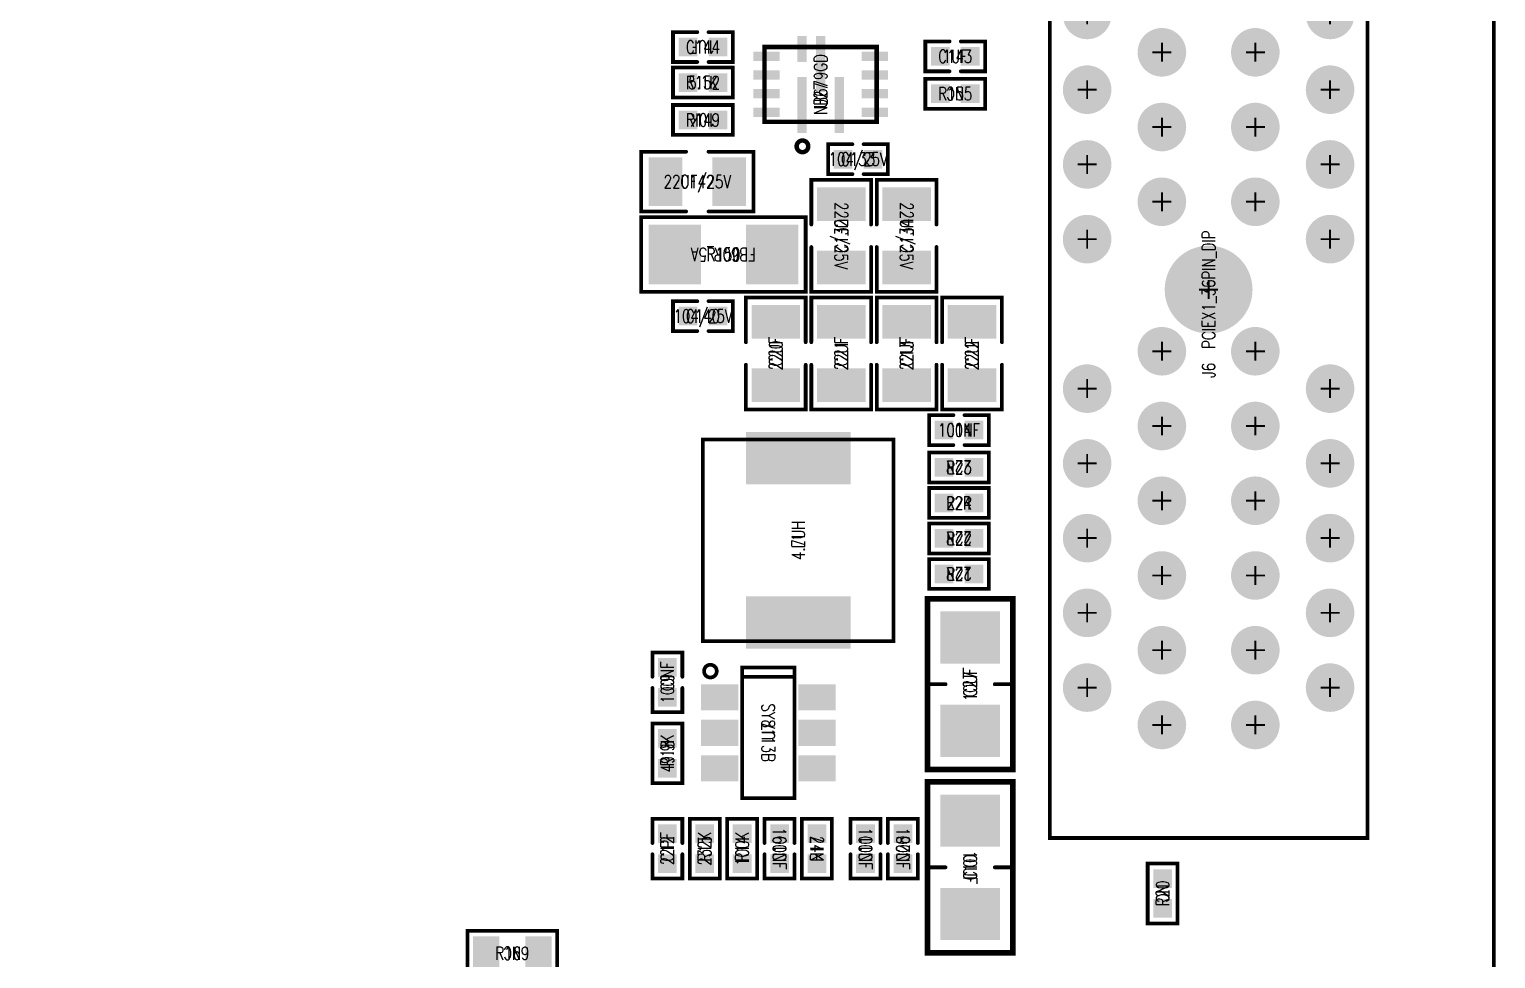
# Model space of a CAD drawing. Extents: x -4 to 157, y -7 to 87.
# Drawn here: x 117.33 to 156.56, y 36.11 to 60.98 of the extents above; entities that cross this region are included whole.
import ezdxf
from ezdxf.enums import TextEntityAlignment as Align

# ---------------------------------------------------------------- set-up
doc = ezdxf.new("R2010")
doc.units = 0
for name, color, linetype in [('ATTRIBUTE_01', 130, 'CONTINUOUS'), ('BOARD_OUTLINE_00', 254, 'CONTINUOUS'), ('DRIL_PLTE_THRU_01', 3, 'CONTINUOUS'), ('DRIL_PLTE_THRU_02', 171, 'CONTINUOUS'), ('DRIL_PLTE_THRU_03', 222, 'CONTINUOUS'), ('DRIL_PLTE_THRU_04', 2, 'CONTINUOUS'), ('DRIL_SYMBOL', 254, 'CONTINUOUS'), ('PADS_BOT', 56, 'CONTINUOUS'), ('PADS_INNER', 96, 'CONTINUOUS'), ('PADS_TOP', 96, 'CONTINUOUS'), ('PART_NAME_126', 6, 'CONTINUOUS'), ('PART_TOP_2DLINE_00', 255, 'CONTINUOUS'), ('PART_TOP_2DLINE_126', 255, 'CONTINUOUS')]:
    doc.layers.add(name, color=color, linetype=linetype)
doc.styles.add('W0$05', font='simplex', dxfattribs={"width": 0.75})

# ---------------------------------------------------------------- blocks, each defined once
blk = doc.blocks.new('BOARD_1')
at = {"layer": 'BOARD_OUTLINE_00', "const_width": 0.1}
blk.add_lwpolyline([(0, -3.5, -0.414214), (3.5, 0), (156.51, 0, -0.414214), (160.01, -3.5), (160.01, -86.52, -0.414214), (156.51, -90.02), (3.5, -90.02, -0.414214), (0, -86.52)], format="xyb", close=True, dxfattribs=at)
blk = doc.blocks.new('SMOOTH_0$1016')
at = {"const_width": 0.0508}
blk.add_lwpolyline([(-0.0254, 0, 1), (0.0254, 0, 1)], format="xyb", close=True, dxfattribs=at)
blk = doc.blocks.new('SMOOTH_0$1524')
at = {"const_width": 0.0762}
blk.add_lwpolyline([(-0.0381, 0, 1), (0.0381, 0, 1)], format="xyb", close=True, dxfattribs=at)
blk = doc.blocks.new('PART_BODY_TOP_257')
at = {"layer": 'PART_TOP_2DLINE_126', "const_width": 0.152}
blk.add_lwpolyline([(-2.286, -1.143), (-2.286, 1.143), (2.286, 1.143), (2.286, -1.143)], close=True, dxfattribs=at)
at = {"layer": 'PART_TOP_2DLINE_126', "const_width": 0.102}
for points in [[(0, 1.166), (0, 0.658)], [(0, -1.166), (0, -0.658)]]:
    blk.add_lwpolyline(points, dxfattribs=at)
at = {"layer": 'PART_TOP_2DLINE_126'}
for name, p in [('SMOOTH_0$1524', (-2.286, 1.143)), ('SMOOTH_0$1016', (0, 1.166)), ('SMOOTH_0$1524', (2.286, 1.143)), ('SMOOTH_0$1016', (0, 0.658)), ('SMOOTH_0$1016', (0, -0.658)), ('SMOOTH_0$1524', (-2.286, -1.143)), ('SMOOTH_0$1016', (0, -1.166)), ('SMOOTH_0$1524', (2.286, -1.143))]:
    blk.add_blockref(name, p, dxfattribs=at)
blk = doc.blocks.new('DRIL_HOLE_0')
blk.add_lwpolyline([(0, 0, 1), (0, 0, 1)], format="xyb", close=True)
blk = doc.blocks.new('PAD_0')
blk.add_lwpolyline([(0, 0, 1), (0, 0, 1)], format="xyb", close=True)
blk = doc.blocks.new('PAD_13')
at = {"const_width": 1.397}
blk.add_lwpolyline([(-0.8001, 0), (0.8001, 0)], dxfattribs=at)
blk = doc.blocks.new('STK_TOP_10')
at = {"layer": 'DRIL_PLTE_THRU_01'}
blk.add_blockref('DRIL_HOLE_0', (0, 0), dxfattribs=at)
at = {"layer": 'DRIL_PLTE_THRU_02'}
blk.add_blockref('DRIL_HOLE_0', (0, 0), dxfattribs=at)
at = {"layer": 'DRIL_PLTE_THRU_03'}
blk.add_blockref('DRIL_HOLE_0', (0, 0), dxfattribs=at)
at = {"layer": 'DRIL_PLTE_THRU_04'}
blk.add_blockref('DRIL_HOLE_0', (0, 0), dxfattribs=at)
at = {"layer": 'PADS_BOT'}
blk.add_blockref('PAD_0', (0, 0), dxfattribs=at)
at = {"layer": 'PADS_INNER'}
blk.add_blockref('PAD_0', (0, 0), dxfattribs=at)
at = {"layer": 'PADS_TOP', "rotation": 90}
blk.add_blockref('PAD_13', (0, 0), dxfattribs=at)
blk = doc.blocks.new('SYM_TOP_8')
for name, p in [('PART_BODY_TOP_257', (0, 0)), ('STK_TOP_10', (-1.249934, 0)), ('STK_TOP_10', (1.249934, 0))]:
    blk.add_blockref(name, p)
blk = doc.blocks.new('PART_TOP_4')
blk.add_blockref('SYM_TOP_8', (0, 0))
at = {"layer": 'ATTRIBUTE_01', "style": 'W0$05', "width": 0.75}
blk.add_text('10UF', height=0.35, dxfattribs=at).set_placement((0, 0), align=Align.MIDDLE_CENTER)
at = {"layer": 'PART_NAME_126', "style": 'W0$05', "width": 0.75}
blk.add_text('C10', height=0.35, rotation=180, dxfattribs=at).set_placement((0, 0), align=Align.MIDDLE_CENTER)
blk = doc.blocks.new('SMOOTH_0$1')
at = {"const_width": 0.05}
blk.add_lwpolyline([(-0.025, 0, 1), (0.025, 0, 1)], format="xyb", close=True, dxfattribs=at)
blk = doc.blocks.new('PART_BODY_TOP_255')
at = {"layer": 'PART_TOP_2DLINE_126', "const_width": 0.1}
for points in [[(-0.15, 0.4), (-0.8, 0.4), (-0.8, -0.4), (-0.15, -0.4)], [(0.15, -0.4), (0.8, -0.4), (0.8, 0.4), (0.15, 0.4)]]:
    blk.add_lwpolyline(points, dxfattribs=at)
at = {"layer": 'PART_TOP_2DLINE_126'}
for p in [(-0.8, 0.4), (-0.15, 0.4), (0.15, 0.4), (0.8, 0.4), (-0.8, -0.4), (-0.15, -0.4), (0.15, -0.4), (0.8, -0.4)]:
    blk.add_blockref('SMOOTH_0$1', p, dxfattribs=at)
blk = doc.blocks.new('PAD_11')
at = {"const_width": 0.5}
blk.add_lwpolyline([(-0.25, 0), (0.25, 0)], dxfattribs=at)
blk = doc.blocks.new('STK_TOP_8')
at = {"layer": 'DRIL_PLTE_THRU_01'}
blk.add_blockref('DRIL_HOLE_0', (0, 0), dxfattribs=at)
at = {"layer": 'DRIL_PLTE_THRU_02'}
blk.add_blockref('DRIL_HOLE_0', (0, 0), dxfattribs=at)
at = {"layer": 'DRIL_PLTE_THRU_03'}
blk.add_blockref('DRIL_HOLE_0', (0, 0), dxfattribs=at)
at = {"layer": 'DRIL_PLTE_THRU_04'}
blk.add_blockref('DRIL_HOLE_0', (0, 0), dxfattribs=at)
at = {"layer": 'PADS_BOT'}
blk.add_blockref('PAD_0', (0, 0), dxfattribs=at)
at = {"layer": 'PADS_INNER'}
blk.add_blockref('PAD_0', (0, 0), dxfattribs=at)
at = {"layer": 'PADS_TOP'}
blk.add_blockref('PAD_11', (0, 0), dxfattribs=at)
blk = doc.blocks.new('SYM_TOP_6')
for name, p in [('PART_BODY_TOP_255', (0, 0)), ('STK_TOP_8', (-0.4, 0)), ('STK_TOP_8', (0.4, 0))]:
    blk.add_blockref(name, p)
blk = doc.blocks.new('PART_TOP_10')
blk.add_blockref('SYM_TOP_6', (0, 0))
at = {"layer": 'ATTRIBUTE_01', "style": 'W0$05', "width": 0.75}
blk.add_text('100NF', height=0.35, dxfattribs=at).set_placement((0, 0), align=Align.MIDDLE_CENTER)
at = {"layer": 'PART_NAME_126', "style": 'W0$05', "width": 0.75}
blk.add_text('C11', height=0.35, rotation=180, dxfattribs=at).set_placement((0, 0), align=Align.MIDDLE_CENTER)
blk = doc.blocks.new('PART_TOP_16')
blk.add_blockref('SYM_TOP_6', (0, 0))
at = {"layer": 'ATTRIBUTE_01', "style": 'W0$05', "width": 0.75}
blk.add_text('22PF', height=0.35, dxfattribs=at).set_placement((0, 0), align=Align.MIDDLE_CENTER)
at = {"layer": 'PART_NAME_126', "style": 'W0$05', "width": 0.75}
blk.add_text('C12', height=0.35, dxfattribs=at).set_placement((0, 0), align=Align.MIDDLE_CENTER)
blk = doc.blocks.new('PART_BODY_TOP_260')
at = {"layer": 'PART_TOP_2DLINE_126', "const_width": 0.1}
for points in [[(-0.3, 0.8), (-1.5, 0.8), (-1.5, -0.8), (-0.3, -0.8)], [(0.3, 0.8), (1.5, 0.8), (1.5, -0.8), (0.3, -0.8)]]:
    blk.add_lwpolyline(points, dxfattribs=at)
at = {"layer": 'PART_TOP_2DLINE_126'}
for p in [(-1.5, 0.8), (-0.3, 0.8), (0.3, 0.8), (1.5, 0.8), (-1.5, -0.8), (-0.3, -0.8), (0.3, -0.8), (1.5, -0.8)]:
    blk.add_blockref('SMOOTH_0$1', p, dxfattribs=at)
blk = doc.blocks.new('PAD_15')
at = {"const_width": 0.9}
blk.add_lwpolyline([(-0.65, 0), (0.65, 0)], dxfattribs=at)
blk = doc.blocks.new('STK_TOP_13')
at = {"layer": 'DRIL_PLTE_THRU_01'}
blk.add_blockref('DRIL_HOLE_0', (0, 0), dxfattribs=at)
at = {"layer": 'DRIL_PLTE_THRU_02'}
blk.add_blockref('DRIL_HOLE_0', (0, 0), dxfattribs=at)
at = {"layer": 'DRIL_PLTE_THRU_03'}
blk.add_blockref('DRIL_HOLE_0', (0, 0), dxfattribs=at)
at = {"layer": 'DRIL_PLTE_THRU_04'}
blk.add_blockref('DRIL_HOLE_0', (0, 0), dxfattribs=at)
at = {"layer": 'PADS_BOT'}
blk.add_blockref('PAD_0', (0, 0), dxfattribs=at)
at = {"layer": 'PADS_INNER'}
blk.add_blockref('PAD_0', (0, 0), dxfattribs=at)
at = {"layer": 'PADS_TOP', "rotation": 90}
blk.add_blockref('PAD_15', (0, 0), dxfattribs=at)
blk = doc.blocks.new('SYM_TOP_11')
for name, p in [('PART_BODY_TOP_260', (0, 0)), ('STK_TOP_13', (-0.85, 0)), ('STK_TOP_13', (0.85, 0))]:
    blk.add_blockref(name, p)
blk = doc.blocks.new('PART_TOP_23')
blk.add_blockref('SYM_TOP_11', (0, 0))
at = {"layer": 'ATTRIBUTE_01', "style": 'W0$05', "width": 0.75}
blk.add_text('22UF', height=0.35, dxfattribs=at).set_placement((0, 0), align=Align.MIDDLE_CENTER)
at = {"layer": 'PART_NAME_126', "style": 'W0$05', "width": 0.75}
blk.add_text('C13', height=0.35, dxfattribs=at).set_placement((0, 0), align=Align.MIDDLE_CENTER)
blk = doc.blocks.new('PART_TOP_26')
blk.add_blockref('SYM_TOP_11', (0, 0))
at = {"layer": 'ATTRIBUTE_01', "style": 'W0$05', "width": 0.75}
blk.add_text('22UF/25V', height=0.35, dxfattribs=at).set_placement((0, 0), align=Align.MIDDLE_CENTER)
at = {"layer": 'PART_NAME_126', "style": 'W0$05', "width": 0.75}
blk.add_text('C132', height=0.35, rotation=180, dxfattribs=at).set_placement((0, 0), align=Align.MIDDLE_CENTER)
blk = doc.blocks.new('PART_TOP_27')
blk.add_blockref('SYM_TOP_6', (0, 0))
at = {"layer": 'ATTRIBUTE_01', "style": 'W0$05', "width": 0.75}
blk.add_text('104/25V', height=0.35, dxfattribs=at).set_placement((0, 0), align=Align.MIDDLE_CENTER)
at = {"layer": 'PART_NAME_126', "style": 'W0$05', "width": 0.75}
blk.add_text('C133', height=0.35, dxfattribs=at).set_placement((0, 0), align=Align.MIDDLE_CENTER)
blk = doc.blocks.new('PART_TOP_28')
blk.add_blockref('SYM_TOP_11', (0, 0))
at = {"layer": 'ATTRIBUTE_01', "style": 'W0$05', "width": 0.75}
blk.add_text('22UF/25V', height=0.35, dxfattribs=at).set_placement((0, 0), align=Align.MIDDLE_CENTER)
at = {"layer": 'PART_NAME_126', "style": 'W0$05', "width": 0.75}
blk.add_text('C134', height=0.35, rotation=180, dxfattribs=at).set_placement((0, 0), align=Align.MIDDLE_CENTER)
blk = doc.blocks.new('PART_TOP_34')
blk.add_blockref('SYM_TOP_6', (0, 0))
at = {"layer": 'ATTRIBUTE_01', "style": 'W0$05', "width": 0.75}
blk.add_text('100NF', height=0.35, dxfattribs=at).set_placement((0, 0), align=Align.MIDDLE_CENTER)
at = {"layer": 'PART_NAME_126', "style": 'W0$05', "width": 0.75}
blk.add_text('C14', height=0.35, dxfattribs=at).set_placement((0, 0), align=Align.MIDDLE_CENTER)
blk = doc.blocks.new('PART_TOP_35')
blk.add_blockref('SYM_TOP_6', (0, 0))
at = {"layer": 'ATTRIBUTE_01', "style": 'W0$05', "width": 0.75}
blk.add_text('104/25V', height=0.35, dxfattribs=at).set_placement((0, 0), align=Align.MIDDLE_CENTER)
at = {"layer": 'PART_NAME_126', "style": 'W0$05', "width": 0.75}
blk.add_text('C140', height=0.35, dxfattribs=at).set_placement((0, 0), align=Align.MIDDLE_CENTER)
blk = doc.blocks.new('PART_TOP_37')
blk.add_blockref('SYM_TOP_11', (0, 0))
at = {"layer": 'ATTRIBUTE_01', "style": 'W0$05', "width": 0.75}
blk.add_text('22UF/25V', height=0.35, dxfattribs=at).set_placement((0, 0), align=Align.MIDDLE_CENTER)
at = {"layer": 'PART_NAME_126', "style": 'W0$05', "width": 0.75}
blk.add_text('C142', height=0.35, dxfattribs=at).set_placement((0, 0), align=Align.MIDDLE_CENTER)
blk = doc.blocks.new('PART_TOP_38')
blk.add_blockref('SYM_TOP_6', (0, 0))
at = {"layer": 'ATTRIBUTE_01', "style": 'W0$05', "width": 0.75}
blk.add_text('1UF', height=0.35, dxfattribs=at).set_placement((0, 0), align=Align.MIDDLE_CENTER)
at = {"layer": 'PART_NAME_126', "style": 'W0$05', "width": 0.75}
blk.add_text('C143', height=0.35, dxfattribs=at).set_placement((0, 0), align=Align.MIDDLE_CENTER)
blk = doc.blocks.new('PART_TOP_39')
blk.add_blockref('SYM_TOP_6', (0, 0))
at = {"layer": 'ATTRIBUTE_01', "style": 'W0$05', "width": 0.75}
blk.add_text('1UF', height=0.35, dxfattribs=at).set_placement((0, 0), align=Align.MIDDLE_CENTER)
at = {"layer": 'PART_NAME_126', "style": 'W0$05', "width": 0.75}
blk.add_text('C144', height=0.35, rotation=180, dxfattribs=at).set_placement((0, 0), align=Align.MIDDLE_CENTER)
blk = doc.blocks.new('PART_TOP_67')
blk.add_blockref('SYM_TOP_6', (0, 0))
at = {"layer": 'ATTRIBUTE_01', "style": 'W0$05', "width": 0.75}
blk.add_text('100NF', height=0.35, dxfattribs=at).set_placement((0, 0), align=Align.MIDDLE_CENTER)
at = {"layer": 'PART_NAME_126', "style": 'W0$05', "width": 0.75}
blk.add_text('C19', height=0.35, rotation=180, dxfattribs=at).set_placement((0, 0), align=Align.MIDDLE_CENTER)
blk = doc.blocks.new('PART_TOP_68')
blk.add_blockref('SYM_TOP_11', (0, 0))
at = {"layer": 'ATTRIBUTE_01', "style": 'W0$05', "width": 0.75}
blk.add_text('22UF', height=0.35, dxfattribs=at).set_placement((0, 0), align=Align.MIDDLE_CENTER)
at = {"layer": 'PART_NAME_126', "style": 'W0$05', "width": 0.75}
blk.add_text('C20', height=0.35, dxfattribs=at).set_placement((0, 0), align=Align.MIDDLE_CENTER)
blk = doc.blocks.new('PART_TOP_69')
blk.add_blockref('SYM_TOP_11', (0, 0))
at = {"layer": 'ATTRIBUTE_01', "style": 'W0$05', "width": 0.75}
blk.add_text('22UF', height=0.35, dxfattribs=at).set_placement((0, 0), align=Align.MIDDLE_CENTER)
at = {"layer": 'PART_NAME_126', "style": 'W0$05', "width": 0.75}
blk.add_text('C21', height=0.35, dxfattribs=at).set_placement((0, 0), align=Align.MIDDLE_CENTER)
blk = doc.blocks.new('PART_TOP_70')
blk.add_blockref('SYM_TOP_11', (0, 0))
at = {"layer": 'ATTRIBUTE_01', "style": 'W0$05', "width": 0.75}
blk.add_text('22UF', height=0.35, dxfattribs=at).set_placement((0, 0), align=Align.MIDDLE_CENTER)
at = {"layer": 'PART_NAME_126', "style": 'W0$05', "width": 0.75}
blk.add_text('C22', height=0.35, dxfattribs=at).set_placement((0, 0), align=Align.MIDDLE_CENTER)
blk = doc.blocks.new('PART_TOP_71')
blk.add_blockref('SYM_TOP_8', (0, 0))
at = {"layer": 'ATTRIBUTE_01', "style": 'W0$05', "width": 0.75}
blk.add_text('10UF', height=0.35, dxfattribs=at).set_placement((0, 0), align=Align.MIDDLE_CENTER)
at = {"layer": 'PART_NAME_126', "style": 'W0$05', "width": 0.75}
blk.add_text('C27', height=0.35, dxfattribs=at).set_placement((0, 0), align=Align.MIDDLE_CENTER)
blk = doc.blocks.new('PART_TOP_72')
blk.add_blockref('SYM_TOP_6', (0, 0))
at = {"layer": 'ATTRIBUTE_01', "style": 'W0$05', "width": 0.75}
blk.add_text('100NF', height=0.35, dxfattribs=at).set_placement((0, 0), align=Align.MIDDLE_CENTER)
at = {"layer": 'PART_NAME_126', "style": 'W0$05', "width": 0.75}
blk.add_text('C28', height=0.35, rotation=180, dxfattribs=at).set_placement((0, 0), align=Align.MIDDLE_CENTER)
blk = doc.blocks.new('PART_TOP_140')
blk.add_blockref('SYM_TOP_6', (0, 0))
at = {"layer": 'ATTRIBUTE_01', "style": 'W0$05', "width": 0.75}
blk.add_text('100NF', height=0.35, dxfattribs=at).set_placement((0, 0), align=Align.MIDDLE_CENTER)
at = {"layer": 'PART_NAME_126', "style": 'W0$05', "width": 0.75}
blk.add_text('C9', height=0.35, dxfattribs=at).set_placement((0, 0), align=Align.MIDDLE_CENTER)
blk = doc.blocks.new('PART_BODY_TOP_283')
at = {"layer": 'PART_TOP_2DLINE_126', "const_width": 0.102}
blk.add_lwpolyline([(-14.675, 4.25), (10.35, 4.25), (10.35, -4.25), (-14.675, -4.25)], close=True, dxfattribs=at)
at = {"layer": 'PART_TOP_2DLINE_126'}
for p in [(-14.675, 4.25), (10.35, 4.25), (-14.675, -4.25), (10.35, -4.25)]:
    blk.add_blockref('SMOOTH_0$1016', p, dxfattribs=at)
blk = doc.blocks.new('DRIL_SYMBOL_0$75')
at = {"layer": 'DRIL_SYMBOL', "const_width": 0.0508}
for points in [[(-0.254, 0), (0.254, 0)], [(0, -0.254), (0, 0.254)]]:
    blk.add_lwpolyline(points, dxfattribs=at)
blk = doc.blocks.new('DRIL_HOLE_0$75')
at = {"const_width": 0.375}
blk.add_lwpolyline([(-0.1875, 0, 1), (0.1875, 0, 1)], format="xyb", close=True, dxfattribs=at)
blk.add_blockref('DRIL_SYMBOL_0$75', (0, 0))
blk = doc.blocks.new('PAD_31')
at = {"const_width": 0.65}
blk.add_lwpolyline([(0, -0.325, 1), (0, 0.325, 1)], format="xyb", close=True, dxfattribs=at)
blk = doc.blocks.new('STK_TOP_51')
at = {"layer": 'DRIL_PLTE_THRU_01'}
blk.add_blockref('DRIL_HOLE_0$75', (0, 0), dxfattribs=at)
at = {"layer": 'DRIL_PLTE_THRU_02'}
blk.add_blockref('DRIL_HOLE_0$75', (0, 0), dxfattribs=at)
at = {"layer": 'DRIL_PLTE_THRU_03'}
blk.add_blockref('DRIL_HOLE_0$75', (0, 0), dxfattribs=at)
at = {"layer": 'DRIL_PLTE_THRU_04'}
blk.add_blockref('DRIL_HOLE_0$75', (0, 0), dxfattribs=at)
at = {"layer": 'PADS_BOT'}
blk.add_blockref('PAD_31', (0, 0), dxfattribs=at)
at = {"layer": 'PADS_INNER'}
blk.add_blockref('PAD_31', (0, 0), dxfattribs=at)
at = {"layer": 'PADS_TOP'}
blk.add_blockref('PAD_31', (0, 0), dxfattribs=at)
blk = doc.blocks.new('DRIL_SYMBOL_2$35')
at = {"layer": 'DRIL_SYMBOL', "const_width": 0.0508}
for points in [[(-0.254, 0), (0.254, 0)], [(0, -0.254), (0, 0.254)]]:
    blk.add_lwpolyline(points, dxfattribs=at)
blk = doc.blocks.new('DRIL_HOLE_2$35')
at = {"const_width": 1.175}
blk.add_lwpolyline([(-0.5875, 0, 1), (0.5875, 0, 1)], format="xyb", close=True, dxfattribs=at)
blk.add_blockref('DRIL_SYMBOL_2$35', (0, 0))
blk = doc.blocks.new('PAD_57')
at = {"const_width": 1.175}
blk.add_lwpolyline([(0, -0.5875, 1), (0, 0.5875, 1)], format="xyb", close=True, dxfattribs=at)
blk = doc.blocks.new('STK_TOP_52')
at = {"layer": 'DRIL_PLTE_THRU_01'}
blk.add_blockref('DRIL_HOLE_2$35', (0, 0), dxfattribs=at)
at = {"layer": 'DRIL_PLTE_THRU_02'}
blk.add_blockref('DRIL_HOLE_2$35', (0, 0), dxfattribs=at)
at = {"layer": 'DRIL_PLTE_THRU_03'}
blk.add_blockref('DRIL_HOLE_2$35', (0, 0), dxfattribs=at)
at = {"layer": 'DRIL_PLTE_THRU_04'}
blk.add_blockref('DRIL_HOLE_2$35', (0, 0), dxfattribs=at)
at = {"layer": 'PADS_BOT'}
blk.add_blockref('PAD_57', (0, 0), dxfattribs=at)
at = {"layer": 'PADS_INNER'}
blk.add_blockref('PAD_57', (0, 0), dxfattribs=at)
at = {"layer": 'PADS_TOP'}
blk.add_blockref('PAD_57', (0, 0), dxfattribs=at)
blk = doc.blocks.new('SYM_TOP_34')
for name, p in [('PART_BODY_TOP_283', (0, 0)), ('STK_TOP_51', (-10.65, 3.25)), ('STK_TOP_51', (-8.65, 3.25)), ('STK_TOP_51', (-6.65, 3.25)), ('STK_TOP_51', (-4.65, 3.25)), ('STK_TOP_51', (-2.65, 3.25)), ('STK_TOP_51', (1.35, 3.25)), ('STK_TOP_51', (3.35, 3.25)), ('STK_TOP_51', (5.35, 3.25)), ('STK_TOP_51', (7.35, 3.25)), ('STK_TOP_51', (-11.65, 1.25)), ('STK_TOP_51', (-9.65, 1.25)), ('STK_TOP_51', (-7.65, 1.25)), ('STK_TOP_51', (-5.65, 1.25)), ('STK_TOP_51', (-3.65, 1.25)), ('STK_TOP_51', (-1.65, 1.25)), ('STK_TOP_51', (2.35, 1.25)), ('STK_TOP_51', (4.35, 1.25)), ('STK_TOP_51', (6.35, 1.25)), ('STK_TOP_52', (0, 0)), ('STK_TOP_52', (9.15, 0)), ('STK_TOP_51', (-11.65, -1.25)), ('STK_TOP_51', (-9.65, -1.25)), ('STK_TOP_51', (-7.65, -1.25)), ('STK_TOP_51', (-5.65, -1.25)), ('STK_TOP_51', (-3.65, -1.25)), ('STK_TOP_51', (-1.65, -1.25)), ('STK_TOP_51', (2.35, -1.25)), ('STK_TOP_51', (4.35, -1.25)), ('STK_TOP_51', (6.35, -1.25)), ('STK_TOP_51', (-10.65, -3.25)), ('STK_TOP_51', (-8.65, -3.25)), ('STK_TOP_51', (-6.65, -3.25)), ('STK_TOP_51', (-4.65, -3.25)), ('STK_TOP_51', (-2.65, -3.25)), ('STK_TOP_51', (1.35, -3.25)), ('STK_TOP_51', (3.35, -3.25)), ('STK_TOP_51', (5.35, -3.25)), ('STK_TOP_51', (7.35, -3.25))]:
    blk.add_blockref(name, p)
blk = doc.blocks.new('PART_TOP_230')
blk.add_blockref('SYM_TOP_34', (0, 0))
at = {"layer": 'ATTRIBUTE_01', "style": 'W0$05', "width": 0.75}
blk.add_text('PCIEX1_36PIN_DIP', height=0.35, dxfattribs=at).set_placement((0, 0), align=Align.MIDDLE_CENTER)
at = {"layer": 'PART_NAME_126', "style": 'W0$05', "width": 0.75}
blk.add_text('J6', height=0.35, dxfattribs=at).set_placement((-2.1625, 0), align=Align.MIDDLE_CENTER)
blk = doc.blocks.new('PART_BODY_TOP_285')
at = {"layer": 'PART_TOP_2DLINE_126', "const_width": 0.1}
blk.add_lwpolyline([(-2.7, 2.55), (2.7, 2.55), (2.7, -2.55), (-2.7, -2.55)], close=True, dxfattribs=at)
at = {"layer": 'PART_TOP_2DLINE_126'}
for p in [(-2.7, 2.55), (2.7, 2.55), (-2.7, -2.55), (2.7, -2.55)]:
    blk.add_blockref('SMOOTH_0$1', p, dxfattribs=at)
blk = doc.blocks.new('PAD_61')
at = {"const_width": 1.4}
blk.add_lwpolyline([(-1.4, 0), (1.4, 0)], dxfattribs=at)
blk = doc.blocks.new('STK_TOP_56')
at = {"layer": 'DRIL_PLTE_THRU_01'}
blk.add_blockref('DRIL_HOLE_0', (0, 0), dxfattribs=at)
at = {"layer": 'DRIL_PLTE_THRU_02'}
blk.add_blockref('DRIL_HOLE_0', (0, 0), dxfattribs=at)
at = {"layer": 'DRIL_PLTE_THRU_03'}
blk.add_blockref('DRIL_HOLE_0', (0, 0), dxfattribs=at)
at = {"layer": 'DRIL_PLTE_THRU_04'}
blk.add_blockref('DRIL_HOLE_0', (0, 0), dxfattribs=at)
at = {"layer": 'PADS_BOT'}
blk.add_blockref('PAD_0', (0, 0), dxfattribs=at)
at = {"layer": 'PADS_INNER'}
blk.add_blockref('PAD_0', (0, 0), dxfattribs=at)
at = {"layer": 'PADS_TOP', "rotation": 90}
blk.add_blockref('PAD_61', (0, 0), dxfattribs=at)
blk = doc.blocks.new('SYM_TOP_36')
for name, p in [('PART_BODY_TOP_285', (0, 0)), ('STK_TOP_56', (-2.2, 0)), ('STK_TOP_56', (2.2, 0))]:
    blk.add_blockref(name, p)
blk = doc.blocks.new('PART_TOP_233')
blk.add_blockref('SYM_TOP_36', (0, 0))
at = {"layer": 'ATTRIBUTE_01', "style": 'W0$05', "width": 0.75}
blk.add_text('4.7UH', height=0.35, dxfattribs=at).set_placement((0, 0), align=Align.MIDDLE_CENTER)
at = {"layer": 'PART_NAME_126', "style": 'W0$05', "width": 0.75}
blk.add_text('L1', height=0.35, dxfattribs=at).set_placement((0, 0), align=Align.MIDDLE_CENTER)
blk = doc.blocks.new('PART_BODY_TOP_272')
at = {"layer": 'PART_TOP_2DLINE_126', "const_width": 0.1}
blk.add_lwpolyline([(-0.8, 0.4), (0.8, 0.4), (0.8, -0.4), (-0.8, -0.4)], close=True, dxfattribs=at)
at = {"layer": 'PART_TOP_2DLINE_126'}
for p in [(-0.8, 0.4), (0.8, 0.4), (-0.8, -0.4), (0.8, -0.4)]:
    blk.add_blockref('SMOOTH_0$1', p, dxfattribs=at)
blk = doc.blocks.new('SYM_TOP_23')
for name, p in [('PART_BODY_TOP_272', (0, 0)), ('STK_TOP_8', (-0.4, 0)), ('STK_TOP_8', (0.4, 0))]:
    blk.add_blockref(name, p)
blk = doc.blocks.new('PART_TOP_304')
blk.add_blockref('SYM_TOP_23', (0, 0))
at = {"layer": 'ATTRIBUTE_01', "style": 'W0$05', "width": 0.75}
blk.add_text('100K', height=0.35, dxfattribs=at).set_placement((0, 0), align=Align.MIDDLE_CENTER)
at = {"layer": 'PART_NAME_126', "style": 'W0$05', "width": 0.75}
blk.add_text('R14', height=0.35, dxfattribs=at).set_placement((0, 0), align=Align.MIDDLE_CENTER)
blk = doc.blocks.new('PART_TOP_312')
blk.add_blockref('SYM_TOP_23', (0, 0))
at = {"layer": 'ATTRIBUTE_01', "style": 'W0$05', "width": 0.75}
blk.add_text('10K', height=0.35, dxfattribs=at).set_placement((0, 0), align=Align.MIDDLE_CENTER)
at = {"layer": 'PART_NAME_126', "style": 'W0$05', "width": 0.75}
blk.add_text('R149', height=0.35, rotation=180, dxfattribs=at).set_placement((0, 0), align=Align.MIDDLE_CENTER)
blk = doc.blocks.new('PART_TOP_313')
blk.add_blockref('SYM_TOP_23', (0, 0))
at = {"layer": 'ATTRIBUTE_01', "style": 'W0$05', "width": 0.75}
blk.add_text('232K', height=0.35, dxfattribs=at).set_placement((0, 0), align=Align.MIDDLE_CENTER)
at = {"layer": 'PART_NAME_126', "style": 'W0$05', "width": 0.75}
blk.add_text('R15', height=0.35, dxfattribs=at).set_placement((0, 0), align=Align.MIDDLE_CENTER)
blk = doc.blocks.new('PART_BODY_TOP_294')
at = {"layer": 'PART_TOP_2DLINE_126', "const_width": 0.1}
blk.add_lwpolyline([(2.2, -1), (2.2, 1), (-2.2, 1), (-2.2, -1)], close=True, dxfattribs=at)
at = {"layer": 'PART_TOP_2DLINE_126'}
for p in [(-2.2, 1), (2.2, 1), (-2.2, -1), (2.2, -1)]:
    blk.add_blockref('SMOOTH_0$1', p, dxfattribs=at)
blk = doc.blocks.new('PAD_75')
at = {"const_width": 1.399997}
blk.add_lwpolyline([(-0.799998, 0), (0.799998, 0)], dxfattribs=at)
blk = doc.blocks.new('STK_TOP_67')
at = {"layer": 'DRIL_PLTE_THRU_01'}
blk.add_blockref('DRIL_HOLE_0', (0, 0), dxfattribs=at)
at = {"layer": 'DRIL_PLTE_THRU_02'}
blk.add_blockref('DRIL_HOLE_0', (0, 0), dxfattribs=at)
at = {"layer": 'DRIL_PLTE_THRU_03'}
blk.add_blockref('DRIL_HOLE_0', (0, 0), dxfattribs=at)
at = {"layer": 'DRIL_PLTE_THRU_04'}
blk.add_blockref('DRIL_HOLE_0', (0, 0), dxfattribs=at)
at = {"layer": 'PADS_BOT'}
blk.add_blockref('PAD_0', (0, 0), dxfattribs=at)
at = {"layer": 'PADS_INNER'}
blk.add_blockref('PAD_0', (0, 0), dxfattribs=at)
at = {"layer": 'PADS_TOP', "rotation": 90}
blk.add_blockref('PAD_75', (0, 0), dxfattribs=at)
blk = doc.blocks.new('SYM_TOP_45')
for name, p in [('STK_TOP_67', (-1.3, 0)), ('STK_TOP_67', (1.3, 0)), ('PART_BODY_TOP_294', (0, 0))]:
    blk.add_blockref(name, p)
blk = doc.blocks.new('PART_TOP_314')
blk.add_blockref('SYM_TOP_45', (0, 0))
at = {"layer": 'ATTRIBUTE_01', "style": 'W0$05', "width": 0.75}
blk.add_text('FB60R_5A', height=0.35, dxfattribs=at).set_placement((0, 0), align=Align.MIDDLE_CENTER)
at = {"layer": 'PART_NAME_126', "style": 'W0$05', "width": 0.75}
blk.add_text('R150', height=0.35, rotation=180, dxfattribs=at).set_placement((0, 0), align=Align.MIDDLE_CENTER)
blk = doc.blocks.new('PART_TOP_316')
blk.add_blockref('SYM_TOP_23', (0, 0))
at = {"layer": 'ATTRIBUTE_01', "style": 'W0$05', "width": 0.75}
blk.add_text('5.1K', height=0.35, dxfattribs=at).set_placement((0, 0), align=Align.MIDDLE_CENTER)
at = {"layer": 'PART_NAME_126', "style": 'W0$05', "width": 0.75}
blk.add_text('R152', height=0.35, dxfattribs=at).set_placement((0, 0), align=Align.MIDDLE_CENTER)
blk = doc.blocks.new('PART_TOP_319')
blk.add_blockref('SYM_TOP_23', (0, 0))
at = {"layer": 'ATTRIBUTE_01', "style": 'W0$05', "width": 0.75}
blk.add_text('NC', height=0.35, dxfattribs=at).set_placement((0, 0), align=Align.MIDDLE_CENTER)
at = {"layer": 'PART_NAME_126', "style": 'W0$05', "width": 0.75}
blk.add_text('R155', height=0.35, rotation=180, dxfattribs=at).set_placement((0, 0), align=Align.MIDDLE_CENTER)
blk = doc.blocks.new('PART_BODY_TOP_271')
at = {"layer": 'PART_TOP_2DLINE_126', "const_width": 0.1}
blk.add_lwpolyline([(-1.2, 0.6), (1.2, 0.6), (1.2, -0.6), (-1.2, -0.6)], close=True, dxfattribs=at)
at = {"layer": 'PART_TOP_2DLINE_126'}
for p in [(-1.2, 0.6), (1.2, 0.6), (-1.2, -0.6), (1.2, -0.6)]:
    blk.add_blockref('SMOOTH_0$1', p, dxfattribs=at)
blk = doc.blocks.new('PAD_14')
at = {"const_width": 0.7}
blk.add_lwpolyline([(-0.45, 0), (0.45, 0)], dxfattribs=at)
blk = doc.blocks.new('STK_TOP_11')
at = {"layer": 'DRIL_PLTE_THRU_01'}
blk.add_blockref('DRIL_HOLE_0', (0, 0), dxfattribs=at)
at = {"layer": 'DRIL_PLTE_THRU_02'}
blk.add_blockref('DRIL_HOLE_0', (0, 0), dxfattribs=at)
at = {"layer": 'DRIL_PLTE_THRU_03'}
blk.add_blockref('DRIL_HOLE_0', (0, 0), dxfattribs=at)
at = {"layer": 'DRIL_PLTE_THRU_04'}
blk.add_blockref('DRIL_HOLE_0', (0, 0), dxfattribs=at)
at = {"layer": 'PADS_BOT'}
blk.add_blockref('PAD_0', (0, 0), dxfattribs=at)
at = {"layer": 'PADS_INNER'}
blk.add_blockref('PAD_0', (0, 0), dxfattribs=at)
at = {"layer": 'PADS_TOP', "rotation": 90}
blk.add_blockref('PAD_14', (0, 0), dxfattribs=at)
blk = doc.blocks.new('SYM_TOP_22')
for name, p in [('STK_TOP_11', (-0.7, 0)), ('STK_TOP_11', (0.7, 0)), ('PART_BODY_TOP_271', (0, 0))]:
    blk.add_blockref(name, p)
blk = doc.blocks.new('PART_TOP_333')
blk.add_blockref('SYM_TOP_22', (0, 0))
at = {"layer": 'ATTRIBUTE_01', "style": 'W0$05', "width": 0.75}
blk.add_text('NC', height=0.35, dxfattribs=at).set_placement((0, 0), align=Align.MIDDLE_CENTER)
at = {"layer": 'PART_NAME_126', "style": 'W0$05', "width": 0.75}
blk.add_text('R169', height=0.35, rotation=180, dxfattribs=at).set_placement((0, 0), align=Align.MIDDLE_CENTER)
blk = doc.blocks.new('PART_TOP_334')
blk.add_blockref('SYM_TOP_23', (0, 0))
at = {"layer": 'ATTRIBUTE_01', "style": 'W0$05', "width": 0.75}
blk.add_text('24K', height=0.35, dxfattribs=at).set_placement((0, 0), align=Align.MIDDLE_CENTER)
at = {"layer": 'PART_NAME_126', "style": 'W0$05', "width": 0.75}
blk.add_text('R17', height=0.35, rotation=180, dxfattribs=at).set_placement((0, 0), align=Align.MIDDLE_CENTER)
blk = doc.blocks.new('PART_TOP_345')
blk.add_blockref('SYM_TOP_23', (0, 0))
at = {"layer": 'ATTRIBUTE_01', "style": 'W0$05', "width": 0.75}
blk.add_text('49.9K', height=0.35, dxfattribs=at).set_placement((0, 0), align=Align.MIDDLE_CENTER)
at = {"layer": 'PART_NAME_126', "style": 'W0$05', "width": 0.75}
blk.add_text('R18', height=0.35, dxfattribs=at).set_placement((0, 0), align=Align.MIDDLE_CENTER)
blk = doc.blocks.new('PART_TOP_364')
blk.add_blockref('SYM_TOP_23', (0, 0))
at = {"layer": 'ATTRIBUTE_01', "style": 'W0$05', "width": 0.75}
blk.add_text('NC', height=0.35, dxfattribs=at).set_placement((0, 0), align=Align.MIDDLE_CENTER)
at = {"layer": 'PART_NAME_126', "style": 'W0$05', "width": 0.75}
blk.add_text('R20', height=0.35, rotation=180, dxfattribs=at).set_placement((0, 0), align=Align.MIDDLE_CENTER)
blk = doc.blocks.new('PART_TOP_369')
blk.add_blockref('SYM_TOP_23', (0, 0))
at = {"layer": 'ATTRIBUTE_01', "style": 'W0$05', "width": 0.75}
blk.add_text('22R', height=0.35, dxfattribs=at).set_placement((0, 0), align=Align.MIDDLE_CENTER)
at = {"layer": 'PART_NAME_126', "style": 'W0$05', "width": 0.75}
blk.add_text('R21', height=0.35, rotation=180, dxfattribs=at).set_placement((0, 0), align=Align.MIDDLE_CENTER)
blk = doc.blocks.new('PART_TOP_370')
blk.add_blockref('SYM_TOP_23', (0, 0))
at = {"layer": 'ATTRIBUTE_01', "style": 'W0$05', "width": 0.75}
blk.add_text('22R', height=0.35, dxfattribs=at).set_placement((0, 0), align=Align.MIDDLE_CENTER)
at = {"layer": 'PART_NAME_126', "style": 'W0$05', "width": 0.75}
blk.add_text('R22', height=0.35, rotation=180, dxfattribs=at).set_placement((0, 0), align=Align.MIDDLE_CENTER)
blk = doc.blocks.new('PART_TOP_371')
blk.add_blockref('SYM_TOP_23', (0, 0))
at = {"layer": 'ATTRIBUTE_01', "style": 'W0$05', "width": 0.75}
blk.add_text('22R', height=0.35, dxfattribs=at).set_placement((0, 0), align=Align.MIDDLE_CENTER)
at = {"layer": 'PART_NAME_126', "style": 'W0$05', "width": 0.75}
blk.add_text('R23', height=0.35, rotation=180, dxfattribs=at).set_placement((0, 0), align=Align.MIDDLE_CENTER)
blk = doc.blocks.new('PART_TOP_372')
blk.add_blockref('SYM_TOP_23', (0, 0))
at = {"layer": 'ATTRIBUTE_01', "style": 'W0$05', "width": 0.75}
blk.add_text('22R', height=0.35, dxfattribs=at).set_placement((0, 0), align=Align.MIDDLE_CENTER)
at = {"layer": 'PART_NAME_126', "style": 'W0$05', "width": 0.75}
blk.add_text('R24', height=0.35, dxfattribs=at).set_placement((0, 0), align=Align.MIDDLE_CENTER)
blk = doc.blocks.new('SMOOTH_0$119888')
at = {"const_width": 0.059944}
blk.add_lwpolyline([(-0.029972, 0, 1), (0.029972, 0, 1)], format="xyb", close=True, dxfattribs=at)
blk = doc.blocks.new('PART_BODY_TOP_307')
at = {"layer": 'PART_TOP_2DLINE_00', "const_width": 0.12}
blk.add_lwpolyline([(1, 1.5), (-1, 1.5), (-1, -1.5), (1, -1.5)], close=True, dxfattribs=at)
blk.add_lwpolyline([(-1.501, 0.487, 1), (-1.812, 0.487, 1)], format="xyb", close=True, dxfattribs=at)
at = {"layer": 'PART_TOP_2DLINE_00'}
for p in [(-1, 1.5), (1, 1.5), (-1, -1.5), (1, -1.5)]:
    blk.add_blockref('SMOOTH_0$119888', p, dxfattribs=at)
blk = doc.blocks.new('PAD_92')
at = {"const_width": 0.250012}
blk.add_lwpolyline([(-0.749998, 0), (0.749998, 0)], dxfattribs=at)
blk = doc.blocks.new('STK_TOP_90')
at = {"layer": 'DRIL_PLTE_THRU_01'}
blk.add_blockref('DRIL_HOLE_0', (0, 0), dxfattribs=at)
at = {"layer": 'DRIL_PLTE_THRU_02'}
blk.add_blockref('DRIL_HOLE_0', (0, 0), dxfattribs=at)
at = {"layer": 'DRIL_PLTE_THRU_03'}
blk.add_blockref('DRIL_HOLE_0', (0, 0), dxfattribs=at)
at = {"layer": 'DRIL_PLTE_THRU_04'}
blk.add_blockref('DRIL_HOLE_0', (0, 0), dxfattribs=at)
at = {"layer": 'PADS_BOT'}
blk.add_blockref('PAD_0', (0, 0), dxfattribs=at)
at = {"layer": 'PADS_INNER'}
blk.add_blockref('PAD_0', (0, 0), dxfattribs=at)
at = {"layer": 'PADS_TOP'}
blk.add_blockref('PAD_92', (0, 0), dxfattribs=at)
blk = doc.blocks.new('PAD_93')
at = {"const_width": 0.25}
blk.add_lwpolyline([(-0.35, 0), (0.35, 0)], dxfattribs=at)
blk = doc.blocks.new('STK_TOP_91')
at = {"layer": 'DRIL_PLTE_THRU_01'}
blk.add_blockref('DRIL_HOLE_0', (0, 0), dxfattribs=at)
at = {"layer": 'DRIL_PLTE_THRU_02'}
blk.add_blockref('DRIL_HOLE_0', (0, 0), dxfattribs=at)
at = {"layer": 'DRIL_PLTE_THRU_03'}
blk.add_blockref('DRIL_HOLE_0', (0, 0), dxfattribs=at)
at = {"layer": 'DRIL_PLTE_THRU_04'}
blk.add_blockref('DRIL_HOLE_0', (0, 0), dxfattribs=at)
at = {"layer": 'PADS_BOT'}
blk.add_blockref('PAD_0', (0, 0), dxfattribs=at)
at = {"layer": 'PADS_INNER'}
blk.add_blockref('PAD_0', (0, 0), dxfattribs=at)
at = {"layer": 'PADS_TOP', "rotation": 90}
blk.add_blockref('PAD_93', (0, 0), dxfattribs=at)
blk = doc.blocks.new('STK_TOP_92')
at = {"layer": 'DRIL_PLTE_THRU_01'}
blk.add_blockref('DRIL_HOLE_0', (0, 0), dxfattribs=at)
at = {"layer": 'DRIL_PLTE_THRU_02'}
blk.add_blockref('DRIL_HOLE_0', (0, 0), dxfattribs=at)
at = {"layer": 'DRIL_PLTE_THRU_03'}
blk.add_blockref('DRIL_HOLE_0', (0, 0), dxfattribs=at)
at = {"layer": 'DRIL_PLTE_THRU_04'}
blk.add_blockref('DRIL_HOLE_0', (0, 0), dxfattribs=at)
at = {"layer": 'PADS_BOT'}
blk.add_blockref('PAD_0', (0, 0), dxfattribs=at)
at = {"layer": 'PADS_INNER'}
blk.add_blockref('PAD_0', (0, 0), dxfattribs=at)
at = {"layer": 'PADS_TOP'}
blk.add_blockref('PAD_93', (0, 0), dxfattribs=at)
blk = doc.blocks.new('SYM_TOP_58')
for name, p in [('STK_TOP_91', (-0.75, 1.45)), ('STK_TOP_91', (-0.25, 1.45)), ('STK_TOP_91', (0.25, 1.45)), ('STK_TOP_91', (0.75, 1.45)), ('PART_BODY_TOP_307', (0, 0)), ('STK_TOP_90', (-0.55, 0.5)), ('STK_TOP_92', (0.95, 0.5)), ('STK_TOP_90', (0.55, 0)), ('STK_TOP_90', (-0.55, -0.5)), ('STK_TOP_91', (-0.75, -1.45)), ('STK_TOP_91', (-0.25, -1.45)), ('STK_TOP_91', (0.25, -1.45)), ('STK_TOP_91', (0.75, -1.45))]:
    blk.add_blockref(name, p)
blk = doc.blocks.new('PART_TOP_479')
blk.add_blockref('SYM_TOP_58', (0, 0))
at = {"layer": 'ATTRIBUTE_01', "style": 'W0$05', "width": 0.75}
blk.add_text('NB679GD', height=0.35, dxfattribs=at).set_placement((0, 0), align=Align.MIDDLE_CENTER)
at = {"layer": 'PART_NAME_126', "style": 'W0$05', "width": 0.75}
blk.add_text('U27', height=0.35, dxfattribs=at).set_placement((-0.285756, 0), align=Align.MIDDLE_CENTER)
blk = doc.blocks.new('PART_BODY_TOP_309')
at = {"layer": 'PART_TOP_2DLINE_00', "const_width": 0.1}
blk.add_lwpolyline([(-1.75, -0.7), (1.75, -0.7), (1.75, 0.7), (-1.75, 0.7)], close=True, dxfattribs=at)
blk.add_lwpolyline([(-1.5, 0.7), (-1.5, -0.7)], dxfattribs=at)
blk.add_lwpolyline([(-1.82, -1.55, 1), (-1.48, -1.55, 1)], format="xyb", close=True, dxfattribs=at)
at = {"layer": 'PART_TOP_2DLINE_00'}
for p in [(-1.75, 0.7), (-1.5, 0.7), (1.75, 0.7), (-1.75, -0.7), (-1.5, -0.7), (1.75, -0.7)]:
    blk.add_blockref('SMOOTH_0$1', p, dxfattribs=at)
blk = doc.blocks.new('PAD_94')
at = {"const_width": 0.7}
blk.add_lwpolyline([(-0.5, 0), (0.5, 0)], dxfattribs=at)
blk = doc.blocks.new('STK_TOP_93')
at = {"layer": 'DRIL_PLTE_THRU_01'}
blk.add_blockref('DRIL_HOLE_0', (0, 0), dxfattribs=at)
at = {"layer": 'DRIL_PLTE_THRU_02'}
blk.add_blockref('DRIL_HOLE_0', (0, 0), dxfattribs=at)
at = {"layer": 'DRIL_PLTE_THRU_03'}
blk.add_blockref('DRIL_HOLE_0', (0, 0), dxfattribs=at)
at = {"layer": 'DRIL_PLTE_THRU_04'}
blk.add_blockref('DRIL_HOLE_0', (0, 0), dxfattribs=at)
at = {"layer": 'PADS_BOT'}
blk.add_blockref('PAD_0', (0, 0), dxfattribs=at)
at = {"layer": 'PADS_INNER'}
blk.add_blockref('PAD_0', (0, 0), dxfattribs=at)
at = {"layer": 'PADS_TOP', "rotation": 90}
blk.add_blockref('PAD_94', (0, 0), dxfattribs=at)
blk = doc.blocks.new('SYM_TOP_60')
for name, p in [('STK_TOP_93', (-0.95, 1.3)), ('STK_TOP_93', (0, 1.3)), ('STK_TOP_93', (0.95, 1.3)), ('PART_BODY_TOP_309', (0, 0)), ('STK_TOP_93', (-0.95, -1.3)), ('STK_TOP_93', (0, -1.3)), ('STK_TOP_93', (0.95, -1.3))]:
    blk.add_blockref(name, p)
blk = doc.blocks.new('PART_TOP_487')
blk.add_blockref('SYM_TOP_60', (0, 0))
at = {"layer": 'ATTRIBUTE_01', "style": 'W0$05', "width": 0.75}
blk.add_text('SY8113B', height=0.35, dxfattribs=at).set_placement((0, 0), align=Align.MIDDLE_CENTER)
at = {"layer": 'PART_NAME_126', "style": 'W0$05', "width": 0.75}
blk.add_text('U7', height=0.35, rotation=180, dxfattribs=at).set_placement((-0.035, 0), align=Align.MIDDLE_CENTER)

msp = doc.modelspace()

# ---------------------------------------------------------------- block references
for name, p in [('BOARD_1', (-3.5, 86.5)), ('PART_TOP_38', (142.1, 60.25)), ('PART_TOP_316', (135.35, 59.55)), ('PART_TOP_37', (135.2, 56.9)), ('PART_TOP_27', (139.5, 57.5)), ('PART_TOP_35', (135.35, 53.3)), ('PART_TOP_34', (142.2, 50.25)), ('PART_TOP_372', (142.2, 48.3))]:
    msp.add_blockref(name, p)
for name, p, rotation in [('PART_TOP_230', (148.88, 54.01), 90), ('PART_TOP_39', (135.35, 60.5), 180), ('PART_TOP_479', (138.5, 59.5), 90), ('PART_TOP_319', (142.1, 59.25), 180), ('PART_TOP_312', (135.35, 58.55), 180), ('PART_TOP_26', (139.05, 55.45), 270), ('PART_TOP_28', (140.8, 55.45), 270), ('PART_TOP_314', (135.9, 54.95), 180), ('PART_TOP_68', (137.3, 52.3), 90), ('PART_TOP_69', (139.05, 52.3), 90), ('PART_TOP_23', (140.8, 52.3), 90), ('PART_TOP_70', (142.55, 52.3), 90), ('PART_TOP_233', (137.9, 47.3), 90), ('PART_TOP_371', (142.2, 49.25), 180), ('PART_TOP_370', (142.2, 47.35), 180), ('PART_TOP_369', (142.2, 46.4), 180), ('PART_TOP_71', (142.5, 43.45), 90), ('PART_TOP_140', (134.4, 43.5), 90), ('PART_TOP_487', (137.1, 42.15), 270), ('PART_TOP_345', (134.4, 41.6), 90), ('PART_TOP_4', (142.5, 38.55), 270), ('PART_TOP_16', (134.4, 39.05), 90), ('PART_TOP_313', (135.4, 39.05), 90), ('PART_TOP_304', (136.4, 39.05), 90), ('PART_TOP_67', (137.4, 39.05), 270), ('PART_TOP_334', (138.4, 39.05), 270), ('PART_TOP_10', (139.7, 39.05), 270), ('PART_TOP_72', (140.7, 39.05), 270), ('PART_TOP_364', (147.65, 37.85), 270), ('PART_TOP_333', (130.25, 36.25), 180)]:
    msp.add_blockref(name, p, dxfattribs=dict(rotation=rotation))

doc.saveas('drawing.dxf')
